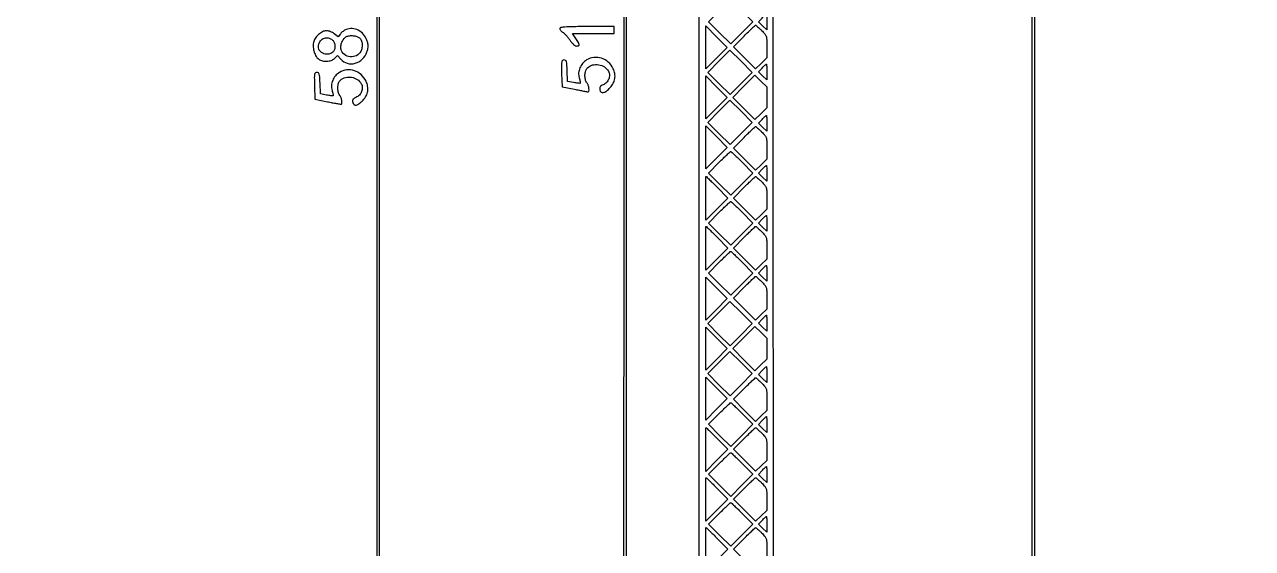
# Model space of a CAD drawing. Extents: x 0 to 836, y 5 to 589.
# Drawn here: x 656.6 to 731.4, y 420.2 to 452.1 of the extents above; entities that cross this region are included whole.
import ezdxf

# ---------------------------------------------------------------- set-up
doc = ezdxf.new("R2010")
doc.units = 0
doc.header["$MEASUREMENT"] = 0

msp = doc.modelspace()

# ---------------------------------------------------------------- linework, layer by layer
for points in [[(201.712326, 537.783562, -0.000001), (217.055896, 537.76491, -0.426088)], [(546.957638, 269.095817, -0.000001), (546.976289, 285.583213, -0.415883)], [(835.446278, 121.592707, -0.000059), (835.429914, 203.53197, -0.00002), (835.42504, 321.569549), (835.424938, 588.3084), (835.769253, 588.3084, 0.013775), (835.969061, 588.313906, 0.121919), (836.052736, 588.339582, 0.232745), (836.087862, 588.394014, 0.064289), (836.086534, 588.49875), (836.0595, 588.6891), (420.497259, 588.710259, 0.000013), (261.145696, 588.714318, 0.000021), (126.989856, 588.708632)], [(718.0002, 512.4222), (718.0002, 320.588723, -0.000011), (717.997333, 194.273324, -0.000202)], [(604.852986, 529.408162, -0.000002), (620.423836, 529.389509, -0.550615)], [(238.738155, 529.614638, -0.000002), (224.300981, 529.63329, -0.415836)], [(308.18842, 529.408162, -0.000002), (322.638019, 529.38951, -0.415836)], [(531.796111, 538.074638, -0.000002), (517.6951, 538.093291, -0.426056)], [(413.368417, 538.074638, -0.000002), (399.676779, 538.093291, -0.415815)], [(693.315638, 481.579418, -0.000002), (693.334294, 494.031443, -0.550517)], [(336.166934, 548.220763, -0.000002), (326.827688, 548.233536, -0.413812)], [(693.1278, 494.142013), (693.1278, 451.676106, -0.00014), (693.123241, 435.392546, -0.000234), (693.109162, 421.684687, -0.000002), (693.090507, 409.236574, -0.415775)], [(689.941022, 529.408162, -0.000003), (701.809045, 529.389505, -0.550493)], [(604.231838, 387.151416, -0.000003), (604.250494, 398.693431, -0.41574)], [(718.164575, 211.571705, 0.000026), (718.1694, 303.889409), (718.1694, 512.350018)], [(702.264644, 191.1114), (702.243472, 351.987169), (702.2223, 512.862937), (661.556209, 512.849834), (620.890119, 512.836731), (620.863609, 513.157512, 0.026954), (620.843222, 513.306107, 0.068539), (620.808319, 513.408976, 0.101462), (620.757379, 513.473778, 0.129485), (620.68905, 513.50635, 0.121912), (620.615088, 513.502253, 0.211929), (620.569515, 513.462632, 0.094469), (620.546543, 513.37233, 0.015182), (620.541, 513.189803), (620.541, 512.8452), (567.3699, 512.8452), (514.1988, 512.8452)], [(693.297, 409.041), (693.297, 451.55955, -0.00014), (693.301559, 467.861273, -0.000234)]]:
    msp.add_lwpolyline(points, format="xyb")
for points in [[(620.88477, 508.1922), (659.290485, 508.1922), (697.6962, 508.1922), (697.6962, 349.6518)], [(678.069, 494.877006), (678.069, 450.774603), (678.069, 406.6722)], [(678.2382, 406.693998), (678.2382, 450.801999), (678.2382, 494.91)]]:
    msp.add_lwpolyline(points)
for points in [[(700.341991, 452.967621), (700.995713, 452.310043), (700.318857, 451.637156), (699.642, 450.964269), (698.965143, 451.637156), (698.288287, 452.310043), (698.942009, 452.967621, -0.00331), (699.195935, 453.219687, -0.005234), (699.417291, 453.432036, -0.001538), (699.611265, 453.613137, -0.189215), (699.642, 453.6252, -0.189215), (699.672735, 453.613137, -0.001538), (699.866709, 453.432036, -0.005234), (700.088065, 453.219687, -0.00331)], [(701.8416, 452.298072), (701.8416, 451.816944), (701.587454, 452.060432), (701.333308, 452.303919), (701.560982, 452.54156, -0.005425), (701.650154, 452.632636, -0.008317), (701.729553, 452.709393, -0.003724), (701.798263, 452.772688, -0.186352), (701.815128, 452.7792, -0.39481), (701.825825, 452.769194, -0.002934), (701.833824, 452.637869, -0.008584), (701.839697, 452.482556, -0.005157)], [(689.2362, 451.893877, 0.110466), (689.248263, 451.839942, 0.05568), (689.284965, 451.780257, 0.051341), (689.338712, 451.72429, 0.052961), (689.402209, 451.681108, -0.067746), (689.483038, 451.622584, -0.017359), (689.596137, 451.506903, -0.017357), (689.717141, 451.364602, -0.016837), (689.829273, 451.212831, 0.023326), (689.947564, 451.056996, 0.036879), (690.064244, 450.936581, 0.043967), (690.170708, 450.85739, 0.138798), (690.255464, 450.8334, 0.101146), (690.371399, 450.857095, 0.326928), (690.409212, 450.920807, 0.112736), (690.368982, 451.041864, 0.012718), (690.21165, 451.286894), (690.002699, 451.5948), (691.26915, 451.5948), (692.5356, 451.5948), (692.5356, 451.8063), (692.5356, 452.0178), (690.8859, 452.0178, 0.002317), (689.978688, 452.013597, 0.016429), (689.538904, 451.995061, 0.029197), (689.292361, 451.961987, 0.359108)], [(701.520783, 451.789131, -0.023128), (701.717566, 451.578344, -0.098766), (701.800865, 451.428692, -0.069835), (701.834472, 451.234747, -0.008033), (701.8416, 450.7911), (701.8416, 450.106339), (701.502187, 449.774911), (701.162774, 449.443483), (700.486931, 450.115363), (699.811087, 450.787243), (700.464809, 451.444821, -0.002913), (700.718343, 451.696897, -0.004636), (700.938461, 451.909236, -0.001211), (701.132012, 452.091627, -0.190583), (701.159248, 452.1024, -0.175863), (701.185193, 452.092983, -0.004416), (701.282245, 452.010377, -0.008954), (701.394889, 451.909183, -0.005921)], [(676.2078, 451.842689, 0.040601), (676.116762, 451.796659, 0.025244), (676.017917, 451.72907, 0.025261), (675.926541, 451.651988, 0.041172), (675.858389, 451.576934), (675.720478, 451.397369), (675.48743, 451.580685, 0.041994), (675.380907, 451.650868, 0.031509), (675.253544, 451.710151, 0.032216), (675.125653, 451.750869, 0.061032), (675.018482, 451.764, 0.115061), (674.77128, 451.70635, 0.06786), (674.518723, 451.535878, 0.066547), (674.315717, 451.299048, 0.097887), (674.214196, 451.045314, 0.070335), (674.201578, 450.765133, 0.054064), (674.263526, 450.464867, 0.056256), (674.382777, 450.200583, 0.106277), (674.541098, 450.029962, 0.09583), (674.764662, 449.930142, 0.070962), (675.034983, 449.906517, 0.07178), (675.297863, 449.95921, 0.103631), (675.499626, 450.082265), (675.690657, 450.261729), (675.885911, 450.034733, 0.147366), (676.278631, 449.784226, 0.137488), (676.756135, 449.783311, 0.126484), (677.19445, 450.036011, 0.115756), (677.474191, 450.476608, 0.020624), (677.537549, 450.68589, 0.063266), (677.556183, 450.832565, 0.063773), (677.537481, 450.978599, 0.0212), (677.474191, 451.185286, 0.090468), (677.267512, 451.546275, 0.0982), (676.951682, 451.798863, 0.103829), (676.57855, 451.902897, 0.113473)], [(675.376289, 451.200988, -0.118575), (675.483743, 451.043647, -0.083649), (675.525664, 450.832765, -0.083894), (675.496152, 450.620391, -0.12056), (675.398057, 450.458743, -0.162803), (675.151576, 450.335817, -0.124244), (674.84988, 450.368335, -0.128391), (674.606781, 450.538232, -0.178211), (674.5158, 450.785388, -0.135448), (674.597798, 451.082528, -0.146623), (674.818856, 451.284825, -0.151685), (675.108609, 451.32828, -0.146881)], [(677.019149, 451.334652, -0.123536), (677.129404, 451.184146, -0.07207), (677.183436, 450.965746, -0.067321), (677.174781, 450.724091, -0.076904), (677.101255, 450.504969, -0.161215), (676.838229, 450.24794, -0.139327), (676.456698, 450.179571, -0.141499), (676.100548, 450.322106, -0.167303), (675.90346, 450.624612, -0.094967), (675.891197, 450.841268, -0.066413), (675.955539, 451.077928, -0.067639), (676.077553, 451.284671, -0.109922), (676.234972, 451.412908, -0.091528), (676.412635, 451.464397, -0.049791), (676.64059, 451.464405, -0.049978), (676.862017, 451.419672, -0.098697)], [(690.859659, 449.985231, 0.079523), (690.615023, 449.776562, 0.078668), (690.446654, 449.501234, 0.080923), (690.374747, 449.194594, 0.091914), (690.409188, 448.895033, -0.012082), (690.441556, 448.779706, -0.018033), (690.463734, 448.677358, -0.01327), (690.476471, 448.593531, -0.231417), (690.467767, 448.568167, -0.216002), (690.441278, 448.558199, -0.008856), (690.337357, 448.56687, -0.014053), (690.211678, 448.583182, -0.009359), (690.068665, 448.608599), (689.7015, 448.680967), (689.676791, 449.334184, 0.006102), (689.657589, 449.717828, 0.056473), (689.628685, 449.881261, 0.165684), (689.574374, 449.957942, 0.157831), (689.483378, 449.9874, 0.181067), (689.392071, 449.953214, 0.171565), (689.343126, 449.866623, 0.047291), (689.327754, 449.675207, 0.003796), (689.338886, 449.1685), (689.3631, 448.349601), (690.1245, 448.200733, 0.000857), (690.420862, 448.143317, 0.001269), (690.680877, 448.094088, 0.000558), (690.903162, 448.052844, 0.025411), (690.94935, 448.046733, 0.400194), (691.005575, 448.092258, 0.06277), (691.006116, 448.248967, 0.052559), (690.962526, 448.437731, 0.079063), (690.883209, 448.58652, -0.10785), (690.786279, 448.79638, -0.063851), (690.761305, 449.072206, -0.065197), (690.806074, 449.33707, -0.13521), (690.917707, 449.512604, -0.121658), (691.228321, 449.679656, -0.104678), (691.599628, 449.695526, -0.104318), (691.94655, 449.559462, -0.119991), (692.188565, 449.299836, -0.119167), (692.252735, 449.071751, -0.10244), (692.21119, 448.825497, -0.099002), (692.073026, 448.609306, -0.103384), (691.864231, 448.46685, 0.036707), (691.747381, 448.408069, 0.117073), (691.685259, 448.347524, 0.134297), (691.661651, 448.270707, 0.05507), (691.670315, 448.161068, 0.175546), (691.7478, 448.030752, 0.22937), (691.880787, 447.998789, 0.113901), (692.069956, 448.088284, 0.037311), (692.298415, 448.298276, 0.067438), (692.486356, 448.562518, 0.081923), (692.581851, 448.850605, 0.082781), (692.579267, 449.15167, 0.070621), (692.480875, 449.453855, 0.094776), (692.182082, 449.851191, 0.105465), (691.76791, 450.092131, 0.109113), (691.303059, 450.138473, 0.107792)], [(701.8416, 449.252472), (701.8416, 448.771344), (701.587454, 449.014832), (701.333308, 449.258319), (701.560982, 449.49596, -0.005425), (701.650154, 449.587036, -0.008317), (701.729553, 449.663793, -0.003724), (701.798263, 449.727088, -0.186352), (701.815128, 449.7336, -0.39481), (701.825825, 449.723594, -0.002934), (701.833824, 449.592269, -0.008584), (701.839697, 449.436956, -0.005157)], [(675.800859, 449.223831, 0.079523), (675.556223, 449.015162, 0.078668), (675.387854, 448.739834, 0.080923), (675.315947, 448.433194, 0.091914), (675.350388, 448.133633, -0.012082), (675.382756, 448.018306, -0.018033), (675.404934, 447.915958, -0.01327), (675.417671, 447.832131, -0.231417), (675.408967, 447.806767, -0.216002), (675.382478, 447.796799, -0.008856), (675.278557, 447.80547, -0.014053), (675.152878, 447.821782, -0.009359), (675.009865, 447.847199), (674.6427, 447.919567), (674.617991, 448.572784, 0.006102), (674.598789, 448.956428, 0.056473), (674.569885, 449.119861, 0.165684), (674.515574, 449.196542, 0.157831), (674.424578, 449.226, 0.181067), (674.333271, 449.191814, 0.171565), (674.284326, 449.105223, 0.047291), (674.268954, 448.913807, 0.003796), (674.280086, 448.4071), (674.3043, 447.588201), (675.0657, 447.439333, 0.000857), (675.362062, 447.381917, 0.001269), (675.622077, 447.332688, 0.000558), (675.844362, 447.291444, 0.025411), (675.89055, 447.285333, 0.400194), (675.946775, 447.330858, 0.06277), (675.947316, 447.487567, 0.052559), (675.903726, 447.676331, 0.079063), (675.824409, 447.82512, -0.10785), (675.727479, 448.03498, -0.063851), (675.702505, 448.310806, -0.065197), (675.747274, 448.57567, -0.13521), (675.858907, 448.751204, -0.121658), (676.169521, 448.918256, -0.104678), (676.540828, 448.934126, -0.104318), (676.88775, 448.798062, -0.119991), (677.129765, 448.538436, -0.119167), (677.193935, 448.310351, -0.10244), (677.15239, 448.064097, -0.099002), (677.014226, 447.847906, -0.103384), (676.805431, 447.70545, 0.036707), (676.688581, 447.646669, 0.117073), (676.626459, 447.586124, 0.134297), (676.602851, 447.509307, 0.05507), (676.611515, 447.399668, 0.175546), (676.689, 447.269352, 0.22937), (676.821987, 447.237389, 0.113901), (677.011156, 447.326884, 0.037311), (677.239615, 447.536876, 0.067438), (677.427556, 447.801118, 0.081923), (677.523051, 448.089205, 0.082781), (677.520467, 448.39027, 0.070621), (677.422075, 448.692455, 0.094776), (677.123282, 449.089791, 0.105465), (676.70911, 449.330731, 0.109113), (676.244259, 449.377073, 0.107792)], [(701.8416, 446.122272), (701.8416, 445.641144), (701.587454, 445.884632), (701.333308, 446.128119), (701.560982, 446.36576, -0.005425), (701.650154, 446.456836, -0.008317), (701.729553, 446.533593, -0.003724), (701.798263, 446.596888, -0.186352), (701.815128, 446.6034, -0.39481), (701.825825, 446.593394, -0.002934), (701.833824, 446.462069, -0.008584), (701.839697, 446.306756, -0.005157)], [(701.520783, 445.613331, -0.023128), (701.717566, 445.402544, -0.098766), (701.800865, 445.252892, -0.069835), (701.834472, 445.058947, -0.008033), (701.8416, 444.6153), (701.8416, 443.930539), (701.502187, 443.599111), (701.162774, 443.267683), (700.486931, 443.939563), (699.811087, 444.611443), (700.464809, 445.269021, -0.002913), (700.718343, 445.521097, -0.004636), (700.938461, 445.733436, -0.001211), (701.132012, 445.915827, -0.190583), (701.159248, 445.9266, -0.175863), (701.185193, 445.917183, -0.004416), (701.282245, 445.834577, -0.008954), (701.394889, 445.733383, -0.005921)], [(700.341991, 443.746221), (700.995713, 443.088643), (700.318857, 442.415756), (699.642, 441.742869), (698.965143, 442.415756), (698.288287, 443.088643), (698.942009, 443.746221, -0.00331), (699.195935, 443.998287, -0.005234), (699.417291, 444.210636, -0.001538), (699.611265, 444.391737, -0.189215), (699.642, 444.4038, -0.189215), (699.672735, 444.391737, -0.001538), (699.866709, 444.210636, -0.005234), (700.088065, 443.998287, -0.00331)], [(701.8416, 443.076672), (701.8416, 442.595544), (701.587454, 442.839032), (701.333308, 443.082519), (701.560982, 443.32016, -0.005425), (701.650154, 443.411236, -0.008317), (701.729553, 443.487993, -0.003724), (701.798263, 443.551288, -0.186352), (701.815128, 443.5578, -0.39481), (701.825825, 443.547794, -0.002934), (701.833824, 443.416469, -0.008584), (701.839697, 443.261156, -0.005157)], [(698.819191, 442.223421), (699.472913, 441.565843), (698.796057, 440.892956), (698.1192, 440.220069), (698.1192, 441.550535, -0.001629), (698.120862, 442.060701, -0.002717), (698.125996, 442.490176, -0.000298), (698.132857, 442.871697, -0.408783), (698.142335, 442.881, -0.194734), (698.158153, 442.874597, -0.000411), (698.350704, 442.687836, -0.00269), (698.566897, 442.475528, -0.001656)], [(701.520783, 442.567731, -0.023128), (701.717566, 442.356944, -0.098766), (701.800865, 442.207292, -0.069835), (701.834472, 442.013347, -0.008033), (701.8416, 441.5697), (701.8416, 440.884939), (701.502187, 440.553511), (701.162774, 440.222083), (700.486931, 440.893963), (699.811087, 441.565843), (700.464809, 442.223421, -0.002913), (700.718343, 442.475497, -0.004636), (700.938461, 442.687836, -0.001211), (701.132012, 442.870227, -0.190583), (701.159248, 442.881, -0.175863), (701.185193, 442.871583, -0.004416), (701.282245, 442.788977, -0.008954), (701.394889, 442.687783, -0.005921)], [(700.341991, 440.700621), (700.995713, 440.043043), (700.318857, 439.370156), (699.642, 438.697269), (698.965143, 439.370156), (698.288287, 440.043043), (698.942009, 440.700621, -0.00331), (699.195935, 440.952687, -0.005234), (699.417291, 441.165036, -0.001538), (699.611265, 441.346137, -0.189215), (699.642, 441.3582, -0.189215), (699.672735, 441.346137, -0.001538), (699.866709, 441.165036, -0.005234), (700.088065, 440.952687, -0.00331)], [(701.8416, 440.031072), (701.8416, 439.549944), (701.587454, 439.793432), (701.333308, 440.036919), (701.560982, 440.27456, -0.005425), (701.650154, 440.365636, -0.008317), (701.729553, 440.442393, -0.003724), (701.798263, 440.505688, -0.186352), (701.815128, 440.5122, -0.39481), (701.825825, 440.502194, -0.002934), (701.833824, 440.370869, -0.008584), (701.839697, 440.215556, -0.005157)], [(698.819191, 439.177821), (699.472913, 438.520243), (698.796057, 437.847356), (698.1192, 437.174469), (698.1192, 438.504935, -0.001629), (698.120862, 439.015101, -0.002717), (698.125996, 439.444576, -0.000298), (698.132857, 439.826097, -0.408783), (698.142335, 439.8354, -0.194734), (698.158153, 439.828997, -0.000411), (698.350704, 439.642236, -0.00269), (698.566897, 439.429928, -0.001656)], [(701.520783, 439.522131, -0.023128), (701.717566, 439.311344, -0.098766), (701.800865, 439.161692, -0.069835), (701.834472, 438.967747, -0.008033), (701.8416, 438.5241), (701.8416, 437.839339), (701.502187, 437.507911), (701.162774, 437.176483), (700.486931, 437.848363), (699.811087, 438.520243), (700.464809, 439.177821, -0.002913), (700.718343, 439.429897, -0.004636), (700.938461, 439.642236, -0.001211), (701.132012, 439.824627, -0.190583), (701.159248, 439.8354, -0.175863), (701.185193, 439.825983, -0.004416), (701.282245, 439.743377, -0.008954), (701.394889, 439.642183, -0.005921)], [(700.341991, 437.655021), (700.995713, 436.997443), (700.318857, 436.324556), (699.642, 435.651669), (698.965143, 436.324556), (698.288287, 436.997443), (698.942009, 437.655021, -0.00331), (699.195935, 437.907087, -0.005234), (699.417291, 438.119436, -0.001538), (699.611265, 438.300537, -0.189215), (699.642, 438.3126, -0.189215), (699.672735, 438.300537, -0.001538), (699.866709, 438.119436, -0.005234), (700.088065, 437.907087, -0.00331)], [(701.8416, 436.985472), (701.8416, 436.504344), (701.587454, 436.747832), (701.333308, 436.991319), (701.560982, 437.22896, -0.005425), (701.650154, 437.320036, -0.008317), (701.729553, 437.396793, -0.003724), (701.798263, 437.460088, -0.186352), (701.815128, 437.4666, -0.39481), (701.825825, 437.456594, -0.002934), (701.833824, 437.325269, -0.008584), (701.839697, 437.169956, -0.005157)], [(701.520783, 436.476531, -0.023128), (701.717566, 436.265744, -0.098766), (701.800865, 436.116092, -0.069835), (701.834472, 435.922147, -0.008033), (701.8416, 435.4785), (701.8416, 434.793739), (701.502187, 434.462311), (701.162774, 434.130883), (700.486931, 434.802763), (699.811087, 435.474643), (700.464809, 436.132221, -0.002913), (700.718343, 436.384297, -0.004636), (700.938461, 436.596636, -0.001211), (701.132012, 436.779027, -0.190583), (701.159248, 436.7898, -0.175863), (701.185193, 436.780383, -0.004416), (701.282245, 436.697777, -0.008954), (701.394889, 436.596583, -0.005921)], [(701.8416, 433.939872), (701.8416, 433.458744), (701.587454, 433.702232), (701.333308, 433.945719), (701.560982, 434.18336, -0.005425), (701.650154, 434.274436, -0.008317), (701.729553, 434.351193, -0.003724), (701.798263, 434.414488, -0.186352), (701.815128, 434.421, -0.39481), (701.825825, 434.410994, -0.002934), (701.833824, 434.279669, -0.008584), (701.839697, 434.124356, -0.005157)], [(701.8416, 430.809672), (701.8416, 430.328544), (701.587454, 430.572032), (701.333308, 430.815519), (701.560982, 431.05316, -0.005425), (701.650154, 431.144236, -0.008317), (701.729553, 431.220993, -0.003724), (701.798263, 431.284288, -0.186352), (701.815128, 431.2908, -0.39481), (701.825825, 431.280794, -0.002934), (701.833824, 431.149469, -0.008584), (701.839697, 430.994156, -0.005157)], [(701.520783, 430.300731, -0.023128), (701.717566, 430.089944, -0.098766), (701.800865, 429.940292, -0.069835), (701.834472, 429.746347, -0.008033), (701.8416, 429.3027), (701.8416, 428.617939), (701.502187, 428.286511), (701.162774, 427.955083), (700.486931, 428.626963), (699.811087, 429.298843), (700.464809, 429.956421, -0.002913), (700.718343, 430.208497, -0.004636), (700.938461, 430.420836, -0.001211), (701.132012, 430.603227, -0.190583), (701.159248, 430.614, -0.175863), (701.185193, 430.604583, -0.004416), (701.282245, 430.521977, -0.008954), (701.394889, 430.420783, -0.005921)], [(700.341991, 428.433621), (700.995713, 427.776043), (700.318857, 427.103156), (699.642, 426.430269), (698.965143, 427.103156), (698.288287, 427.776043), (698.942009, 428.433621, -0.00331), (699.195935, 428.685687, -0.005234), (699.417291, 428.898036, -0.001538), (699.611265, 429.079137, -0.189215), (699.642, 429.0912, -0.189215), (699.672735, 429.079137, -0.001538), (699.866709, 428.898036, -0.005234), (700.088065, 428.685687, -0.00331)], [(701.8416, 427.764072), (701.8416, 427.282944), (701.587454, 427.526432), (701.333308, 427.769919), (701.560982, 428.00756, -0.005425), (701.650154, 428.098636, -0.008317), (701.729553, 428.175393, -0.003724), (701.798263, 428.238688, -0.186352), (701.815128, 428.2452, -0.39481), (701.825825, 428.235194, -0.002934), (701.833824, 428.103869, -0.008584), (701.839697, 427.948556, -0.005157)], [(698.819191, 426.910821), (699.472913, 426.253243), (698.796057, 425.580356), (698.1192, 424.907469), (698.1192, 426.237935, -0.001629), (698.120862, 426.748101, -0.002717), (698.125996, 427.177576, -0.000298), (698.132857, 427.559097, -0.408783), (698.142335, 427.5684, -0.194734), (698.158153, 427.561997, -0.000411), (698.350704, 427.375236, -0.00269), (698.566897, 427.162928, -0.001656)], [(701.520783, 427.255131, -0.023128), (701.717566, 427.044344, -0.098766), (701.800865, 426.894692, -0.069835), (701.834472, 426.700747, -0.008033), (701.8416, 426.2571), (701.8416, 425.572339), (701.502187, 425.240911), (701.162774, 424.909483), (700.486931, 425.581363), (699.811087, 426.253243), (700.464809, 426.910821, -0.002913), (700.718343, 427.162897, -0.004636), (700.938461, 427.375236, -0.001211), (701.132012, 427.557627, -0.190583), (701.159248, 427.5684, -0.175863), (701.185193, 427.558983, -0.004416), (701.282245, 427.476377, -0.008954), (701.394889, 427.375183, -0.005921)], [(700.341991, 425.388021), (700.995713, 424.730443), (700.318857, 424.057556), (699.642, 423.384669), (698.965143, 424.057556), (698.288287, 424.730443), (698.942009, 425.388021, -0.00331), (699.195935, 425.640087, -0.005234), (699.417291, 425.852436, -0.001538), (699.611265, 426.033537, -0.189215), (699.642, 426.0456, -0.189215), (699.672735, 426.033537, -0.001538), (699.866709, 425.852436, -0.005234), (700.088065, 425.640087, -0.00331)], [(701.8416, 424.718472), (701.8416, 424.237344), (701.587454, 424.480832), (701.333308, 424.724319), (701.560982, 424.96196, -0.005425), (701.650154, 425.053036, -0.008317), (701.729553, 425.129793, -0.003724), (701.798263, 425.193088, -0.186352), (701.815128, 425.1996, -0.39481), (701.825825, 425.189594, -0.002934), (701.833824, 425.058269, -0.008584), (701.839697, 424.902956, -0.005157)], [(698.819191, 423.865221), (699.472913, 423.207643), (698.796057, 422.534756), (698.1192, 421.861869), (698.1192, 423.192335, -0.001629), (698.120862, 423.702501, -0.002717), (698.125996, 424.131976, -0.000298), (698.132857, 424.513497, -0.408783), (698.142335, 424.5228, -0.194734), (698.158153, 424.516397, -0.000411), (698.350704, 424.329636, -0.00269), (698.566897, 424.117328, -0.001656)], [(701.520783, 424.209531, -0.023128), (701.717566, 423.998744, -0.098766), (701.800865, 423.849092, -0.069835), (701.834472, 423.655147, -0.008033), (701.8416, 423.2115), (701.8416, 422.526739), (701.502187, 422.195311), (701.162774, 421.863883), (700.486931, 422.535763), (699.811087, 423.207643), (700.464809, 423.865221, -0.002913), (700.718343, 424.117297, -0.004636), (700.938461, 424.329636, -0.001211), (701.132012, 424.512027, -0.190583), (701.159248, 424.5228, -0.175863), (701.185193, 424.513383, -0.004416), (701.282245, 424.430777, -0.008954), (701.394889, 424.329583, -0.005921)], [(700.341991, 422.342421), (700.995713, 421.684843), (700.318857, 421.011956), (699.642, 420.339069), (698.965143, 421.011956), (698.288287, 421.684843), (698.942009, 422.342421, -0.00331), (699.195935, 422.594487, -0.005234), (699.417291, 422.806836, -0.001538), (699.611265, 422.987937, -0.189215), (699.642, 423, -0.189215), (699.672735, 422.987937, -0.001538), (699.866709, 422.806836, -0.005234), (700.088065, 422.594487, -0.00331)], [(701.8416, 421.672872), (701.8416, 421.191744), (701.587454, 421.435232), (701.333308, 421.678719), (701.560982, 421.91636, -0.005425), (701.650154, 422.007436, -0.008317), (701.729553, 422.084193, -0.003724), (701.798263, 422.147488, -0.186352), (701.815128, 422.154, -0.39481), (701.825825, 422.143994, -0.002934), (701.833824, 422.012669, -0.008584), (701.839697, 421.857356, -0.005157)], [(698.819191, 420.819621), (699.472913, 420.162043), (698.796057, 419.489156), (698.1192, 418.816269), (698.1192, 420.146735, -0.001629), (698.120862, 420.656901, -0.002717), (698.125996, 421.086376, -0.000298), (698.132857, 421.467897, -0.408783), (698.142335, 421.4772, -0.194734), (698.158153, 421.470797, -0.000411), (698.350704, 421.284036, -0.00269), (698.566897, 421.071728, -0.001656)], [(701.520783, 421.163931, -0.023128), (701.717566, 420.953144, -0.098766), (701.800865, 420.803492, -0.069835), (701.834472, 420.609547, -0.008033), (701.8416, 420.1659), (701.8416, 419.481139), (701.502187, 419.149711), (701.162774, 418.818283), (700.486931, 419.490163), (699.811087, 420.162043), (700.464809, 420.819621, -0.002913), (700.718343, 421.071697, -0.004636), (700.938461, 421.284036, -0.001211), (701.132012, 421.466427, -0.190583), (701.159248, 421.4772, -0.175863), (701.185193, 421.467783, -0.004416), (701.282245, 421.385177, -0.008954), (701.394889, 421.283983, -0.005921)]]:
    msp.add_lwpolyline(points, format="xyb", close=True)
for points in [[(698.774168, 450.093832), (698.1192, 449.438865), (698.1192, 450.7488), (698.1192, 452.058735), (698.774168, 451.403768), (699.429135, 450.7488)], [(700.2765, 448.5492), (699.60233, 447.871052), (698.92553, 448.547852), (698.24873, 449.224652), (698.9229, 449.9028), (699.59707, 450.580948), (700.27387, 449.904148), (700.95067, 449.227348)], [(698.774168, 447.048232), (698.1192, 446.393265), (698.1192, 447.7032), (698.1192, 449.013135), (698.774168, 448.358168), (699.429135, 447.7032)], [(701.8416, 447.7032), (701.8416, 447.061629), (701.479464, 446.706219), (701.117328, 446.35081), (700.445099, 447.027005), (699.772869, 447.7032), (700.445099, 448.379395), (701.117328, 449.05559), (701.479464, 448.700181), (701.8416, 448.344771)], [(700.2765, 445.5036), (699.60233, 444.825452), (698.92553, 445.502252), (698.24873, 446.179052), (698.9229, 446.8572), (699.59707, 447.535348), (700.27387, 446.858548), (700.95067, 446.181748)], [(698.774168, 444.002632), (698.1192, 443.347665), (698.1192, 444.6576), (698.1192, 445.967535), (698.774168, 445.312568), (699.429135, 444.6576)], [(698.774168, 434.781232), (698.1192, 434.126265), (698.1192, 435.4362), (698.1192, 436.746135), (698.774168, 436.091168), (699.429135, 435.4362)], [(700.2765, 433.2366), (699.60233, 432.558452), (698.92553, 433.235252), (698.24873, 433.912052), (698.9229, 434.5902), (699.59707, 435.268348), (700.27387, 434.591548), (700.95067, 433.914748)], [(698.774168, 431.735632), (698.1192, 431.080665), (698.1192, 432.3906), (698.1192, 433.700535), (698.774168, 433.045568), (699.429135, 432.3906)], [(701.8416, 432.3906), (701.8416, 431.749029), (701.479464, 431.393619), (701.117328, 431.03821), (700.445099, 431.714405), (699.772869, 432.3906), (700.445099, 433.066795), (701.117328, 433.74299), (701.479464, 433.387581), (701.8416, 433.032171)], [(700.2765, 430.191), (699.60233, 429.512852), (698.92553, 430.189652), (698.24873, 430.866452), (698.9229, 431.5446), (699.59707, 432.222748), (700.27387, 431.545948), (700.95067, 430.869148)], [(698.774168, 428.690032), (698.1192, 428.035065), (698.1192, 429.345), (698.1192, 430.654935), (698.774168, 429.999968), (699.429135, 429.345)]]:
    msp.add_lwpolyline(points, close=True)

doc.saveas('drawing.dxf')
